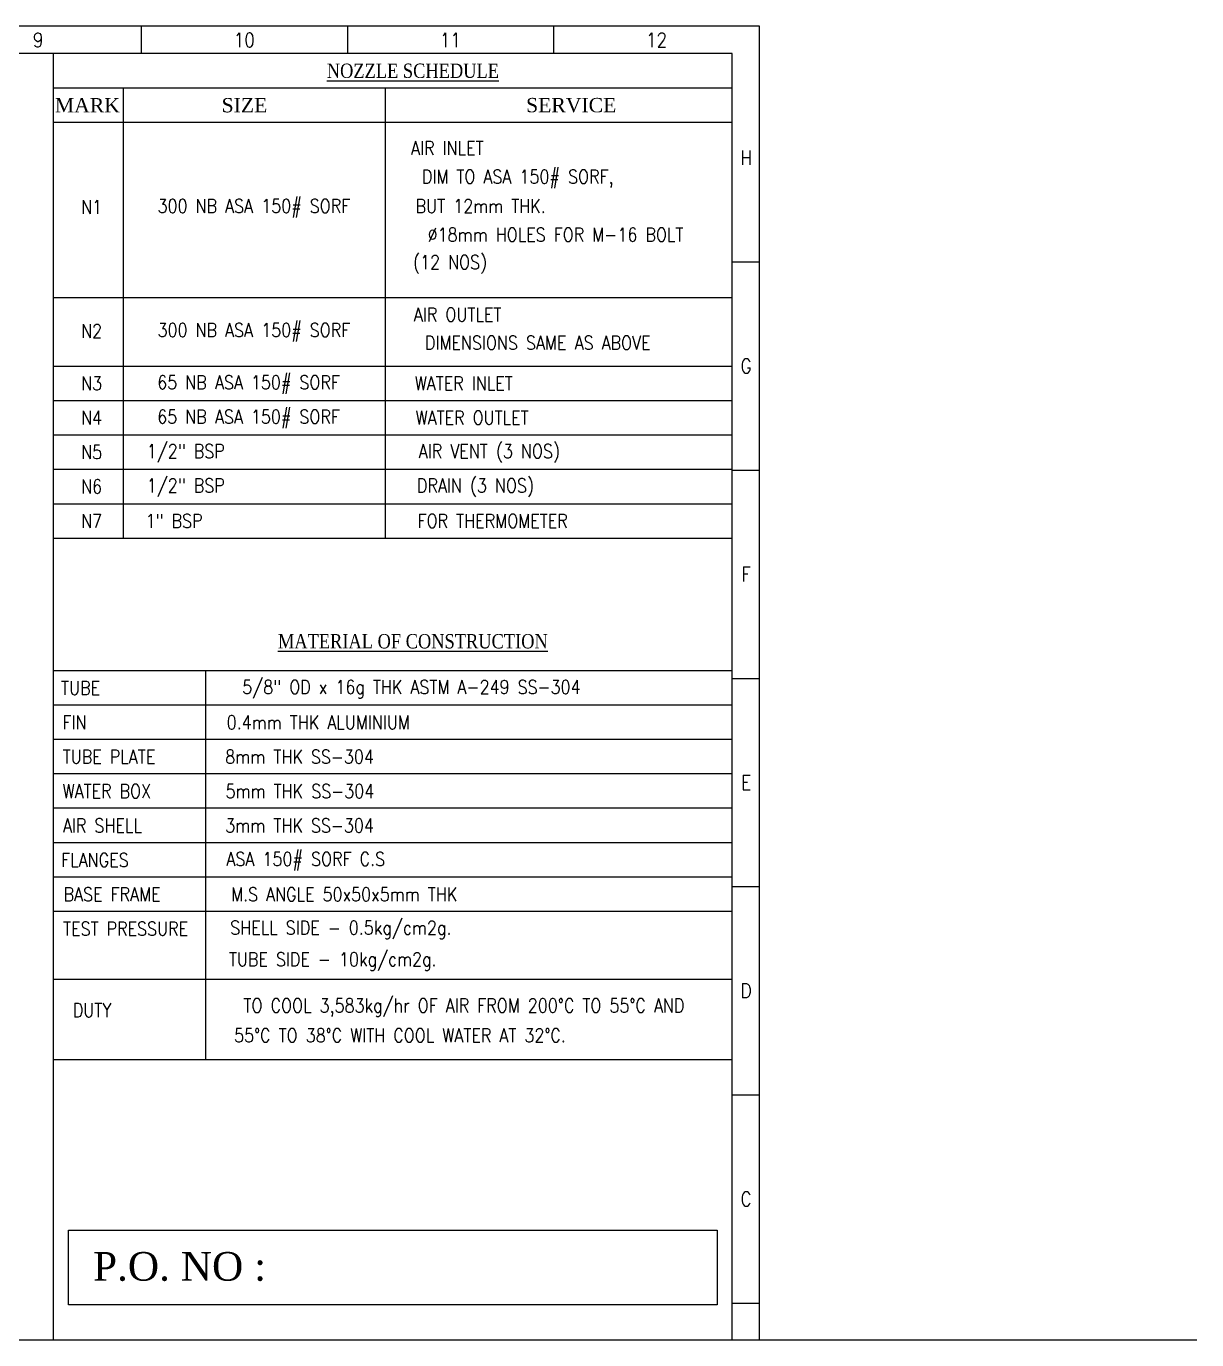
# Model space of a CAD drawing. Extents: x 5823 to 13427, y -3175 to 1572.
# Drawn here: x 10428 to 13427, y -1793 to 1572 of the extents above; entities that cross this region are included whole.
import ezdxf
from ezdxf.enums import TextEntityAlignment as Align

# ---------------------------------------------------------------- set-up
doc = ezdxf.new("R2010")
doc.units = 0
doc.layers.get('0').update_dxf_attribs({"linetype": 'CONTINUOUS'})
doc.layers.add('TEXT', color=7, linetype='CONTINUOUS')
doc.styles.get("Standard").update_dxf_attribs({"font": 'simplex.shx', "width": 0.85})
doc.styles.add('SW', font='romans.shx', dxfattribs={"width": 0.85})
doc.styles.add('SWAPNIL', font='times.ttf')

msp = doc.modelspace()

# ---------------------------------------------------------------- linework, layer by layer
for p, q in [((12306.776, 1572.421), (5823.149, 1572.421)), ((10722.096, 1572.421), (10722.096, 1502.347)), ((11250.323, 1572.421), (11250.323, 1502.347)), ((11778.549, 1572.421), (11778.549, 1502.347)), ((12306.776, -1792.824), (12306.776, 1572.421)), ((12236.702, 1502.347), (6037.402, 1502.347)), ((12236.702, -1792.824), (12236.702, 1502.347)), ((12236.702, 1414.24), (10496.66, 1414.24)), ((11346.896, 1414.24), (11346.896, 261.074)), ((12236.702, 1326.132), (10496.66, 1326.132)), ((12237.431, 968.814), (12306.776, 968.814)), ((10496.66, 877.844), (12236.702, 877.844)), ((10496.66, 701.624), (12236.702, 701.624)), ((10496.66, 613.514), (12236.702, 613.514)), ((10496.66, 525.404), (12236.702, 525.404)), ((10496.66, 437.294), (12236.702, 437.294)), ((12237.431, 435.28), (12306.776, 435.28)), ((10496.66, 349.184), (12236.702, 349.184)), ((10496.66, 261.074), (12236.702, 261.074)), ((12237.431, -98.254), (12306.776, -98.254)), ((12237.431, -631.788), (12306.776, -631.788)), ((10496.66, -868.927), (12236.702, -868.927)), ((10496.66, -1075), (12236.702, -1075)), ((12237.431, -1165.322), (12306.776, -1165.322)), ((12237.431, -1698.855), (12306.776, -1698.855)), ((10342.205, -1792.824), (13426.821, -1792.824))]:
    msp.add_line(p, q)
msp.add_lwpolyline([(10535.959, -1512.068), (12197.582, -1512.068), (12197.582, -1703.203), (10535.959, -1703.203)], close=True)
at = {"layer": 'TEXT'}
for p, q in [((10496.66, 1502.347), (10496.66, -1792.824)), ((10675.882, 1414.24), (10675.882, 261.074)), ((12236.702, -78.876), (10496.66, -78.876)), ((10887.087, -78.876), (10887.087, -1075)), ((12236.702, -166.984), (10496.66, -166.984)), ((12236.702, -255.091), (10496.66, -255.091)), ((12236.702, -343.199), (10496.66, -343.199)), ((12236.702, -431.307), (10496.66, -431.307)), ((12236.702, -519.415), (10496.66, -519.415)), ((12236.702, -607.523), (10496.66, -607.523)), ((12236.702, -695.631), (10496.66, -695.631))]:
    msp.add_line(p, q, dxfattribs=at)

# ---------------------------------------------------------------- texts
at = {"width": 0.85}
for s, height, p in [('9', 37.135, (10457.967, 1537.384)), ('10', 37.1354, (10986.192, 1537.384)), ('11', 37.1354, (11514.417, 1537.384)), ('12', 37.1354, (12042.641, 1537.384)), ('H', 37.135, (12272.103, 1235.582)), ('G', 37.135, (12272.103, 702.053)), ('F', 37.135, (12272.103, 168.523)), ('E', 37.135, (12272.103, -365.007)), ('D', 37.135, (12272.103, -898.537)), ('C', 37.135, (12272.103, -1432.066))]:
    msp.add_text(s, height=height, dxfattribs=at).set_placement(p, align=Align.MIDDLE)
at = {"style": 'SWAPNIL'}
for s, p in [('MARK', (10584.175, 1370.186)), ('SIZE', (10986.728, 1370.186)), ('SERVICE', (11823.983, 1370.186))]:
    msp.add_text(s, height=36.7116, dxfattribs=at).set_placement(p, align=Align.MIDDLE)
at = {"layer": 'TEXT', "style": 'SW', "width": 0.85}
for s, height, p in [('AIR INLET', 35.2101, (11506.555, 1260.382)), ('DIM TO ASA 150# SORF,', 35.21006, (11686.839, 1184.757)), ('N1', 35.2101, (10594.92, 1109.625)), ('300 NB ASA 150# SORF', 35.21006, (11010.915, 1109.625)), ('BUT 12mm THK.', 35.21006, (11592.065, 1111.647)), ('%%C18mm HOLES FOR M-16 BOLT', 35.21006, (11783.75, 1038.537)), ('(12 NOS)', 35.2101, (11513.68, 965.427)), ('AIR OUTLET', 35.2101, (11532.92, 833.789)), ('N2', 35.2101, (10594.92, 791.541)), ('300 NB ASA 150# SORF', 35.21006, (11010.915, 791.541)), ('DIMENSIONS SAME AS ABOVE', 35.21006, (11738.145, 761.509)), ('N3', 35.2101, (10594.92, 657.569)), ('65 NB ASA 150# SORF', 35.21006, (10997.376, 657.569)), ('WATER INLET', 35.21006, (11548.597, 657.569)), ('N4', 35.2101, (10594.92, 569.459)), ('65 NB ASA 150# SORF', 35.21006, (10997.376, 569.459)), ('WATER OUTLET', 35.21006, (11569.975, 569.459)), ('1/2" BSP', 35.2101, (10836.331, 481.349)), ('AIR VENT (3 NOS)', 35.21006, (11614.155, 481.349)), ('N5', 35.2101, (10594.92, 481.349)), ('N6', 35.2101, (10594.92, 393.249)), ('1/2" BSP', 35.2101, (10836.331, 393.249)), ('DRAIN (3 NOS)', 35.21006, (11578.526, 393.249)), ('N7', 35.2101, (10594.92, 305.139)), ('1" BSP', 35.2101, (10806.403, 305.139)), ('FOR THERMOMETER', 35.21006, (11622.706, 305.139)), ('5/8" OD x 16g THK ASTM A-249 SS-304', 35.21006, (11414.526, -122.93)), ('TUBE', 35.2101, (10566.594, -122.93)), ('FIN ', 35.2101, (10561.373, -211.038)), ('0.4mm THK ALUMINIUM', 35.21006, (11175.811, -211.038)), ('TUBE PLATE', 35.2101, (10639.691, -299.145)), ('8mm THK SS-304', 35.21006, (11128.068, -299.145)), ('WATER BOX', 35.2101, (10633.99, -387.253)), ('5mm THK SS-304', 35.21006, (11128.78, -387.253)), ('AIR SHELL', 35.2101, (10622.722, -475.361)), ('3mm THK SS-304', 35.21006, (11128.068, -475.361)), ('ASA 150# SORF C.S', 35.21006, (11143.744, -563.468)), ('FLANGES', 35.2101, (10603.482, -563.468)), ('BASE FRAME', 35.2101, (10647.523, -651.576)), ('M.S ANGLE 50x50x5mm THK', 35.21006, (11242.081, -651.576)), ('TEST PRESSURE', 35.21006, (10682.113, -739.684)), ('SHELL SIDE - 0.5kg/cm2g.', 35.21006, (11233.53, -739.684)), ('TUBE SIDE - 10kg/cm2g.', 35.21006, (11212.865, -820.57)), ('DUTY', 35.2101, (10596.151, -948.52)), ('TO COOL 3,583kg/hr OF AIR FROM 200%%DC TO 55%%DC AND', 35.21006, (11549.205, -938.951)), ('55%%DC TO 38%%DC WITH COOL WATER AT 32%%DC.', 35.21006, (11385.311, -1013.078))]:
    msp.add_text(s, height=height, dxfattribs=at).set_placement(p, align=Align.MIDDLE)
at = {"layer": 'TEXT', "style": 'SWAPNIL'}
msp.add_text('P.O. NO : ', height=73.4232, dxfattribs=at).set_placement((10834.228, -1605.127), align=Align.MIDDLE)
at = {"layer": 'TEXT', "char_height": 36.71162, "attachment_point": 5}
for s, insert in [('{\\fTimes New Roman|b0|i0|c0|p18;\\LNOZZLE SCHEDULE}', (11418.203, 1458.191)), ('{\\fTimes New Roman|b0|i0|c0|p18;\\LMATERIAL OF CONSTRUCTION}', (11418.203, -3.471))]:
    msp.add_mtext_dynamic_manual_height_columns(s, width=2117.50109, gutter_width=12.5, heights=[0], dxfattribs=dict(at, insert=insert))

doc.saveas('drawing.dxf')
